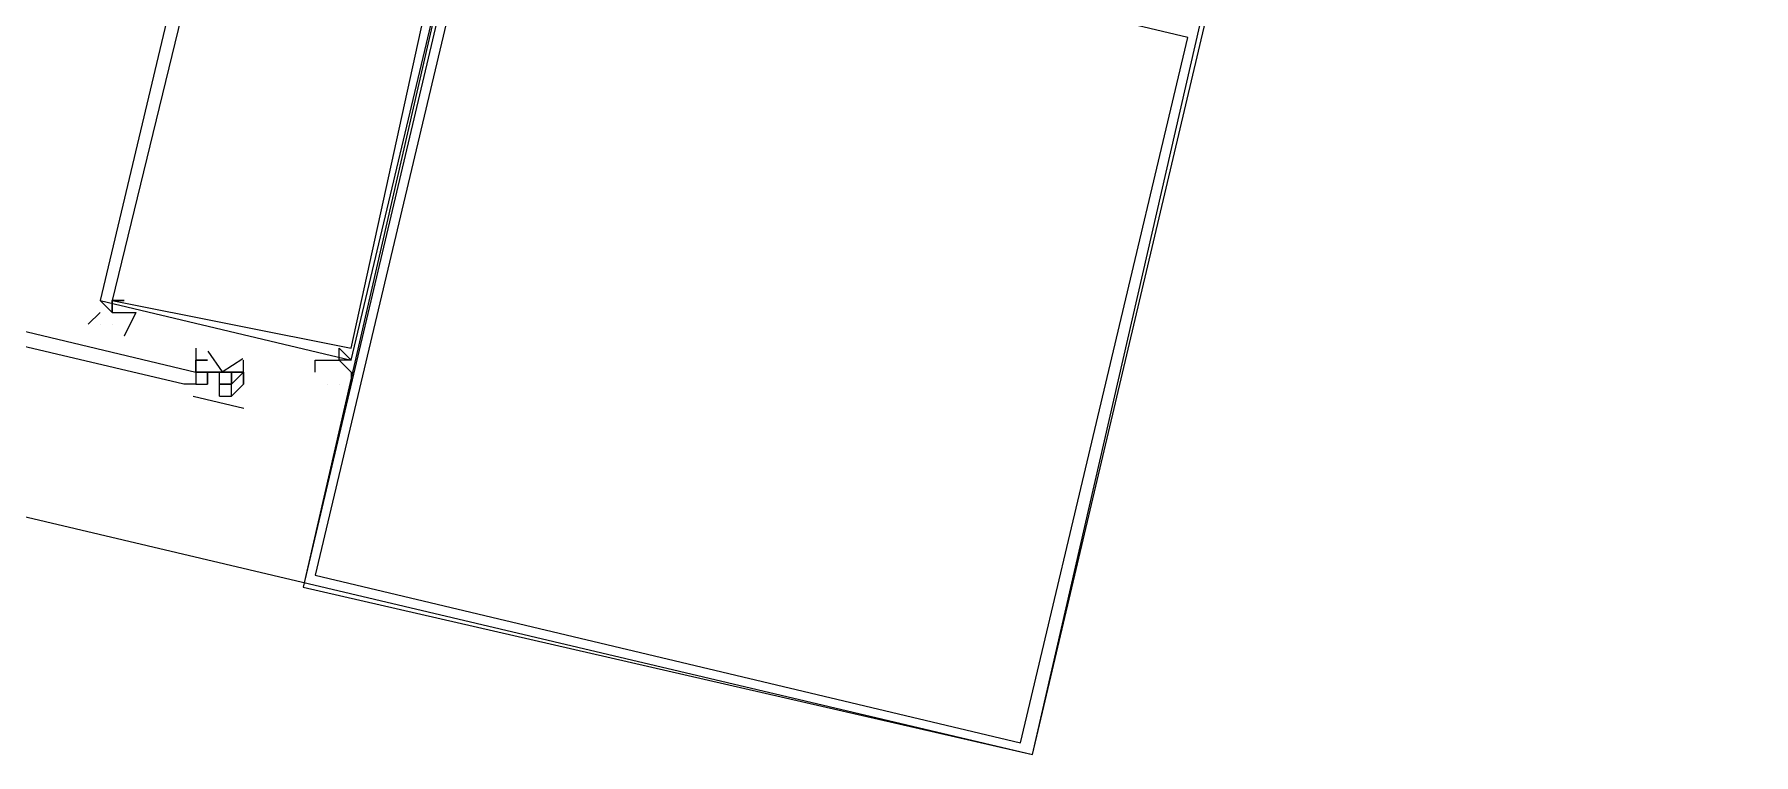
# Model space of a CAD drawing. Header units: feet. Extents: x -84 to 198, y -22 to 181.
# Drawn here: x 130.247 to 132.165, y 89.551 to 90.354 of the extents above; entities that cross this region are included whole.
import ezdxf

# ---------------------------------------------------------------- set-up
doc = ezdxf.new("R2010")
doc.units = ezdxf.units.FT
doc.layers.add('A-LINEA', color=7, linetype='CONTINUOUS')

msp = doc.modelspace()

# ---------------------------------------------------------------- linework, layer by layer
at = {"layer": 'A-LINEA'}
for p, q in [((134.4533, 106.2844), (130.5467, 89.7378)), ((130.4267, 90.0044), (130.4267, 90.0044)), ((130.4267, 90.0044), (130.4267, 90.0044)), ((130.4267, 90.0044), (130.4267, 90.0044)), ((130.4267, 90.0044), (130.4267, 89.9911)), ((130.4267, 89.9911), (130.44, 89.9911)), ((130.4267, 89.9778), (130.4267, 89.9911)), ((130.4267, 89.9911), (130.4267, 89.9911)), ((130.4267, 89.9911), (130.4267, 89.9911)), ((130.4267, 89.9911), (130.4267, 89.9911)), ((130.4267, 89.9911), (130.4267, 89.9911)), ((130.4267, 89.9778), (130.4267, 89.9911)), ((130.4267, 89.9911), (130.4267, 89.9911)), ((130.44, 89.9911), (130.4267, 89.9911)), ((130.4267, 89.9911), (130.4267, 89.9911)), ((130.4267, 89.9911), (130.4267, 89.9911)), ((130.4267, 89.9911), (130.4267, 89.9911)), ((130.44, 89.9911), (130.44, 89.9911)), ((130.44, 89.9911), (130.44, 89.9911)), ((130.44, 89.9911), (130.44, 89.9911)), ((130.44, 89.9911), (130.44, 89.9911)), ((130.44, 89.9911), (130.44, 89.9911)), ((130.44, 89.9911), (130.44, 89.9911)), ((130.44, 89.9911), (130.44, 89.9911)), ((130.44, 89.9911), (130.44, 89.9911)), ((130.48, 89.9911), (130.48, 89.9911)), ((130.48, 89.9911), (130.48, 89.9911)), ((130.48, 89.9911), (130.48, 89.9911)), ((130.48, 89.9911), (130.48, 89.9911)), ((130.48, 89.9911), (130.48, 89.9911)), ((130.48, 89.9911), (130.48, 89.9911)), ((130.4267, 89.9778), (130.4267, 89.9778)), ((130.4267, 89.9778), (130.4267, 89.9778)), ((130.4267, 89.9778), (130.4267, 89.9778)), ((130.4267, 89.9778), (130.4267, 89.9778)), ((130.4267, 89.9778), (130.44, 89.9778)), ((130.4267, 89.9778), (130.4267, 89.9778)), ((130.4267, 89.9778), (130.4267, 89.9778)), ((130.4267, 89.9778), (130.4267, 89.9778)), ((130.4267, 89.9778), (130.4267, 89.9778)), ((130.4267, 89.9778), (130.4267, 89.9778)), ((130.4267, 89.9778), (130.4267, 89.9778)), ((130.4267, 89.9778), (130.4267, 89.9778)), ((130.4267, 89.9778), (130.44, 89.9778)), ((130.4267, 89.9778), (130.4267, 89.9778)), ((130.4267, 89.9778), (130.4267, 89.9778)), ((130.4267, 89.9778), (130.4267, 89.9778)), ((130.4267, 89.9778), (130.4267, 89.9778)), ((130.4267, 89.9778), (130.4267, 89.9778)), ((130.4267, 89.9778), (130.4267, 89.9778)), ((130.4267, 89.9778), (130.4267, 89.9778)), ((130.4267, 89.9778), (130.4267, 89.9778)), ((130.4267, 89.9778), (130.4267, 89.9778)), ((130.4267, 89.9778), (130.4267, 89.9778)), ((130.4267, 89.9778), (130.44, 89.9778)), ((130.4267, 89.9778), (130.4267, 89.9778)), ((130.4267, 89.9778), (130.4267, 89.9778)), ((130.4267, 89.9778), (130.4267, 89.9778)), ((130.4267, 89.9778), (130.4267, 89.9778)), ((130.44, 89.9778), (130.44, 89.9778)), ((130.44, 89.9778), (130.44, 89.9778)), ((130.44, 89.9778), (130.44, 89.9778)), ((130.44, 89.9778), (130.44, 89.9778)), ((130.44, 89.9778), (130.44, 89.9778)), ((130.44, 89.9778), (130.44, 89.9778)), ((130.44, 89.9778), (130.44, 89.9778)), ((130.44, 89.9778), (130.44, 89.9778)), ((130.44, 89.9778), (130.44, 89.9778)), ((130.44, 89.9644), (130.44, 89.9778)), ((130.44, 89.9778), (130.44, 89.9778)), ((130.44, 89.9778), (130.44, 89.9778)), ((130.44, 89.9778), (130.44, 89.9778)), ((130.44, 89.9778), (130.4533, 89.9778)), ((130.44, 89.9778), (130.44, 89.9778)), ((130.44, 89.9778), (130.44, 89.9778)), ((130.44, 89.9778), (130.44, 89.9778)), ((130.44, 89.9778), (130.4533, 89.9778)), ((130.44, 89.9778), (130.44, 89.9778)), ((130.44, 89.9778), (130.44, 89.9644)), ((130.44, 89.9778), (130.44, 89.9778)), ((130.44, 89.9778), (130.44, 89.9778)), ((130.44, 89.9778), (130.44, 89.9778)), ((130.44, 89.9778), (130.44, 89.9778)), ((130.44, 89.9778), (130.44, 89.9778)), ((130.44, 89.9778), (130.44, 89.9778)), ((130.44, 89.9778), (130.44, 89.9778)), ((130.44, 89.9778), (130.44, 89.9778)), ((130.4533, 89.9778), (130.4533, 89.9778)), ((130.4533, 89.9778), (130.4533, 89.9778)), ((130.4533, 89.9778), (130.4533, 89.9778)), ((130.4533, 89.9778), (130.4667, 89.9778)), ((130.4533, 89.9778), (130.4533, 89.9778)), ((130.4533, 89.9778), (130.4533, 89.9778)), ((130.4533, 89.9778), (130.4533, 89.9778)), ((130.4533, 89.9778), (130.4533, 89.9778)), ((130.4533, 89.9778), (130.4533, 89.9778)), ((130.4533, 89.9778), (130.4533, 89.9778)), ((130.4533, 89.9778), (130.4533, 89.9778)), ((130.4533, 89.9778), (130.4533, 89.9778)), ((130.4533, 89.9778), (130.4533, 89.9778)), ((130.4533, 89.9778), (130.4533, 89.9778)), ((130.4667, 89.9778), (130.4533, 89.9778)), ((130.4667, 89.9778), (130.4667, 89.9778)), ((130.4667, 89.9778), (130.4667, 89.9778)), ((130.4667, 89.9778), (130.4667, 89.9778)), ((130.4667, 89.9778), (130.4667, 89.9778)), ((130.4667, 89.9778), (130.4667, 89.9778)), ((130.4667, 89.9778), (130.4667, 89.9778)), ((130.4667, 89.9778), (130.4667, 89.9778)), ((130.4667, 89.9778), (130.4667, 89.9778)), ((130.4667, 89.9778), (130.4667, 89.9778)), ((130.4667, 89.9778), (130.4667, 89.9778)), ((130.4667, 89.9778), (130.48, 89.9778)), ((130.4667, 89.9778), (130.4667, 89.9778)), ((130.4667, 89.9778), (130.4667, 89.9778)), ((130.4667, 89.9778), (130.4667, 89.9778)), ((130.4667, 89.9778), (130.48, 89.9778)), ((130.48, 89.9778), (130.4667, 89.9778)), ((130.4667, 89.9778), (130.4667, 89.9778)), ((130.4667, 89.9778), (130.4667, 89.9644)), ((130.4667, 89.9778), (130.4667, 89.9644)), ((130.48, 89.9778), (130.48, 89.9778)), ((130.48, 89.9778), (130.48, 89.9778)), ((130.48, 89.9778), (130.48, 89.9778)), ((130.48, 89.9778), (130.48, 89.9778)), ((130.48, 89.9778), (130.48, 89.9778)), ((130.48, 89.9778), (130.48, 89.9778)), ((130.48, 89.9778), (130.48, 89.9778)), ((130.48, 89.9778), (130.48, 89.9644)), ((130.48, 89.9778), (130.48, 89.9644)), ((130.4803, 89.9373), (130.4239, 89.9506)), ((130.4267, 89.9644), (130.4267, 89.9644)), ((130.4267, 89.9644), (130.4267, 89.9644)), ((130.4267, 89.9644), (130.44, 89.9644)), ((130.4267, 89.9644), (130.4267, 89.9644)), ((130.4267, 89.9644), (130.4267, 89.9644)), ((130.4267, 89.9644), (130.4267, 89.9644)), ((130.4267, 89.9644), (130.4267, 89.9644)), ((130.4267, 89.9644), (130.4267, 89.9644)), ((130.4267, 89.9644), (130.4267, 89.9644)), ((130.4267, 89.9644), (130.4267, 89.9644)), ((130.4267, 89.9644), (130.4267, 89.9644)), ((130.4267, 89.9644), (130.4267, 89.9644)), ((130.4267, 89.9644), (130.4267, 89.9644)), ((130.4267, 89.9644), (130.4267, 89.9644)), ((130.4267, 89.9644), (130.4267, 89.9644)), ((130.4267, 89.9644), (130.4267, 89.9644)), ((130.4267, 89.9644), (130.44, 89.9644)), ((130.4267, 89.9644), (130.4267, 89.9644)), ((130.4267, 89.9644), (130.4267, 89.9644)), ((130.4267, 89.9644), (130.4267, 89.9644)), ((130.4267, 89.9644), (130.4267, 89.9644)), ((130.4267, 89.9644), (130.4267, 89.9644)), ((130.4267, 89.9644), (130.4267, 89.9644)), ((130.4267, 89.9644), (130.4267, 89.9644)), ((130.44, 89.9644), (130.44, 89.9644)), ((130.44, 89.9644), (130.44, 89.9644)), ((130.44, 89.9644), (130.44, 89.9644)), ((130.44, 89.9644), (130.44, 89.9644)), ((130.44, 89.9644), (130.44, 89.9644)), ((130.44, 89.9644), (130.44, 89.9644)), ((130.44, 89.9644), (130.44, 89.9644)), ((130.44, 89.9644), (130.44, 89.9644)), ((130.44, 89.9644), (130.44, 89.9644)), ((130.44, 89.9644), (130.44, 89.9644)), ((130.44, 89.9644), (130.44, 89.9644)), ((130.44, 89.9644), (130.44, 89.9644)), ((130.44, 89.9644), (130.44, 89.9644)), ((130.44, 89.9644), (130.44, 89.9644)), ((130.44, 89.9644), (130.44, 89.9644)), ((130.44, 89.9644), (130.44, 89.9644)), ((130.44, 89.9644), (130.44, 89.9644)), ((130.44, 89.9644), (130.44, 89.9644)), ((130.44, 89.9644), (130.44, 89.9644)), ((130.44, 89.9644), (130.44, 89.9644)), ((130.44, 89.9644), (130.44, 89.9644)), ((130.44, 89.9644), (130.44, 89.9644)), ((130.44, 89.9644), (130.44, 89.9644)), ((130.44, 89.9644), (130.44, 89.9644)), ((130.44, 89.9644), (130.44, 89.9644)), ((130.44, 89.9644), (130.44, 89.9644)), ((130.44, 89.9644), (130.44, 89.9644)), ((130.44, 89.9644), (130.44, 89.9644)), ((130.44, 89.9644), (130.44, 89.9644)), ((130.44, 89.9644), (130.44, 89.9644)), ((130.44, 89.9644), (130.44, 89.9644)), ((130.44, 89.9644), (130.44, 89.9644)), ((130.44, 89.9644), (130.44, 89.9644)), ((130.44, 89.9644), (130.44, 89.9644)), ((130.44, 89.9644), (130.44, 89.9644)), ((130.44, 89.9644), (130.44, 89.9644)), ((130.4533, 89.9644), (130.4533, 89.9644)), ((130.4533, 89.9644), (130.4533, 89.9644)), ((130.4533, 89.9644), (130.4533, 89.9644)), ((130.4533, 89.9644), (130.4533, 89.9644)), ((130.4533, 89.9644), (130.4533, 89.9644)), ((130.4533, 89.9644), (130.4533, 89.9644)), ((130.4533, 89.9644), (130.4533, 89.9644)), ((130.4533, 89.9644), (130.4533, 89.9644)), ((130.4533, 89.9644), (130.4533, 89.9644)), ((130.4533, 89.9644), (130.4533, 89.9644)), ((130.4533, 89.9644), (130.4533, 89.9644)), ((130.4533, 89.9644), (130.4533, 89.9644)), ((130.4533, 89.9644), (130.4533, 89.9644)), ((130.4533, 89.9644), (130.4533, 89.9644)), ((130.4533, 89.9644), (130.4533, 89.9644)), ((130.4533, 89.9644), (130.4667, 89.9644)), ((130.4533, 89.9644), (130.4533, 89.9644)), ((130.4533, 89.9644), (130.4533, 89.9644)), ((130.4533, 89.9511), (130.4533, 89.9644)), ((130.4667, 89.9644), (130.4533, 89.9644)), ((130.4533, 89.9644), (130.4533, 89.9644)), ((130.4667, 89.9644), (130.4533, 89.9644)), ((130.4667, 89.9644), (130.4533, 89.9644)), ((130.4533, 89.9644), (130.4533, 89.9644)), ((130.4533, 89.9644), (130.4533, 89.9644)), ((130.4533, 89.9644), (130.4533, 89.9644)), ((130.4533, 89.9511), (130.4667, 89.9511)), ((130.4533, 89.9511), (130.4533, 89.9511)), ((130.4667, 89.9644), (130.4667, 89.9644)), ((130.4667, 89.9644), (130.4667, 89.9644)), ((130.4667, 89.9644), (130.4667, 89.9644)), ((130.4667, 89.9644), (130.4667, 89.9644)), ((130.4667, 89.9644), (130.4667, 89.9644)), ((130.4667, 89.9644), (130.4667, 89.9644)), ((130.4667, 89.9511), (130.4667, 89.9644)), ((130.4667, 89.9644), (130.4667, 89.9644)), ((130.4667, 89.9511), (130.4667, 89.9644)), ((130.4667, 89.9644), (130.4667, 89.9644)), ((130.4667, 89.9644), (130.4667, 89.9644)), ((130.4667, 89.9644), (130.4667, 89.9644)), ((130.4667, 89.9511), (130.4667, 89.9644)), ((130.4667, 89.9644), (130.4667, 89.9644)), ((130.4667, 89.9644), (130.4667, 89.9644)), ((130.4667, 89.9644), (130.4667, 89.9644)), ((130.4667, 89.9644), (130.4667, 89.9644)), ((130.4667, 89.9644), (130.4667, 89.9644)), ((130.4667, 89.9511), (130.4667, 89.9644)), ((130.4667, 89.9644), (130.4667, 89.9644)), ((130.4667, 89.9644), (130.4667, 89.9644)), ((130.4667, 89.9644), (130.4667, 89.9644)), ((130.4667, 89.9511), (130.4667, 89.9511)), ((130.4667, 89.9511), (130.4667, 89.9511)), ((130.4667, 89.9511), (130.4667, 89.9511)), ((130.4667, 89.9511), (130.4667, 89.9511)), ((130.4667, 89.9511), (130.4667, 89.9511)), ((130.4667, 89.9511), (130.4667, 89.9511)), ((130.4667, 89.9511), (130.4667, 89.9511)), ((130.4667, 89.9511), (130.4667, 89.9511)), ((130.4667, 89.9511), (130.4667, 89.9511)), ((130.4667, 89.9511), (130.4667, 89.9511)), ((130.4667, 89.9511), (130.4667, 89.9511)), ((130.4667, 89.9511), (130.4667, 89.9511)), ((130.4667, 89.9511), (130.4667, 89.9511)), ((130.48, 89.9644), (130.48, 89.9644)), ((130.48, 89.9644), (130.48, 89.9644)), ((130.48, 89.9644), (130.48, 89.9644)), ((130.48, 89.9644), (130.48, 89.9644)), ((130.48, 89.9644), (130.48, 89.9644)), ((130.48, 89.9644), (130.48, 89.9644)), ((130.5733, 89.9644), (130.5733, 89.9644)), ((130.5733, 89.9644), (130.5733, 89.9644))]:
    msp.add_line(p, q, dxfattribs=at)
for points in [[(124.5867, 91.1511), (131.36, 89.5511), (135.2667, 106.0978)], [(130.4133, 89.9644), (127.64, 90.6178), (127.64, 90.6311), (127.64, 90.6444), (130.4267, 89.9778), (130.4267, 89.9644), (130.4133, 89.9644)], [(130.7333, 90.5511), (130.4533, 90.6178), (130.32, 90.0578), (130.6, 89.9911), (130.7333, 90.5511)], [(130.72, 90.5511), (130.4667, 90.6044), (130.3333, 90.0578), (130.6, 90.0044), (130.72, 90.5511)], [(130.5467, 89.7378), (131.36, 89.5511), (131.5467, 90.3644), (130.7333, 90.5511), (130.5467, 89.7378)], [(130.56, 89.7511), (131.3467, 89.5644), (131.5333, 90.3511), (130.7467, 90.5378), (130.56, 89.7511)], [(130.32, 90.0444), (130.32, 90.0444), (130.3067, 90.0311), (130.3067, 90.0311)], [(130.32, 90.0578), (130.3333, 90.0444), (130.3333, 90.0444), (130.3333, 90.0578), (130.3333, 90.0578), (130.3333, 90.0578), (130.3333, 90.0578), (130.3333, 90.0578), (130.3467, 90.0578), (130.3467, 90.0578), (130.3333, 90.0578), (130.3333, 90.0444), (130.3333, 90.0444), (130.36, 90.0444), (130.36, 90.0444), (130.3467, 90.0178), (130.3467, 90.0178), (130.3467, 90.0178), (130.3467, 90.0178)], [(130.32, 90.0311), (130.32, 90.0311), (130.32, 90.0311)], [(130.3333, 90.0311), (130.3333, 90.0311), (130.3333, 90.0311)], [(130.4267, 90.0044), (130.4267, 89.9911), (130.4267, 89.9778), (130.4267, 89.9644), (130.4133, 89.9644)], [(130.4403, 90.0012), (130.456, 89.9782), (130.4794, 89.9931)], [(130.4667, 89.9511), (130.48, 89.9644), (130.48, 89.9778), (130.48, 89.9911)], [(130.56, 89.9778), (130.56, 89.9778), (130.56, 89.9778), (130.56, 89.9911), (130.56, 89.9911), (130.5867, 89.9911), (130.5867, 89.9911), (130.5867, 89.9911), (130.5867, 89.9911), (130.5867, 89.9911), (130.5867, 89.9911), (130.5867, 90.0044)], [(130.5867, 90.0044), (130.6, 89.9911), (130.6, 89.9911), (130.5867, 89.9911), (130.5867, 89.9911), (130.5867, 89.9911), (130.6, 89.9778), (130.6, 89.9778), (130.6, 89.9644), (130.6, 89.9644), (130.6, 89.9644)], [(130.4533, 89.9778), (130.44, 89.9778), (130.4267, 89.9778)], [(130.4533, 89.9778), (130.44, 89.9778), (130.4267, 89.9778)], [(130.4533, 89.9644), (130.4533, 89.9644), (130.4533, 89.9778), (130.4667, 89.9778)], [(130.4667, 89.9644), (130.4667, 89.9644), (130.48, 89.9778)], [(130.4667, 89.9644), (130.4667, 89.9778), (130.48, 89.9778)], [(130.4667, 89.9511), (130.4667, 89.9644), (130.4533, 89.9644)], [(130.5867, 89.9644), (130.5867, 89.9644), (130.5867, 89.9644)]]:
    msp.add_lwpolyline(points, dxfattribs=at)
for points in [[(130.3333, 90.0444), (130.3333, 90.0444), (130.3333, 90.0578), (130.3333, 90.0578)], [(130.5867, 89.9911), (130.5867, 89.9911), (130.5867, 89.9911), (130.5867, 89.9911)]]:
    msp.add_lwpolyline(points, close=True, dxfattribs=at)

doc.saveas('drawing.dxf')
